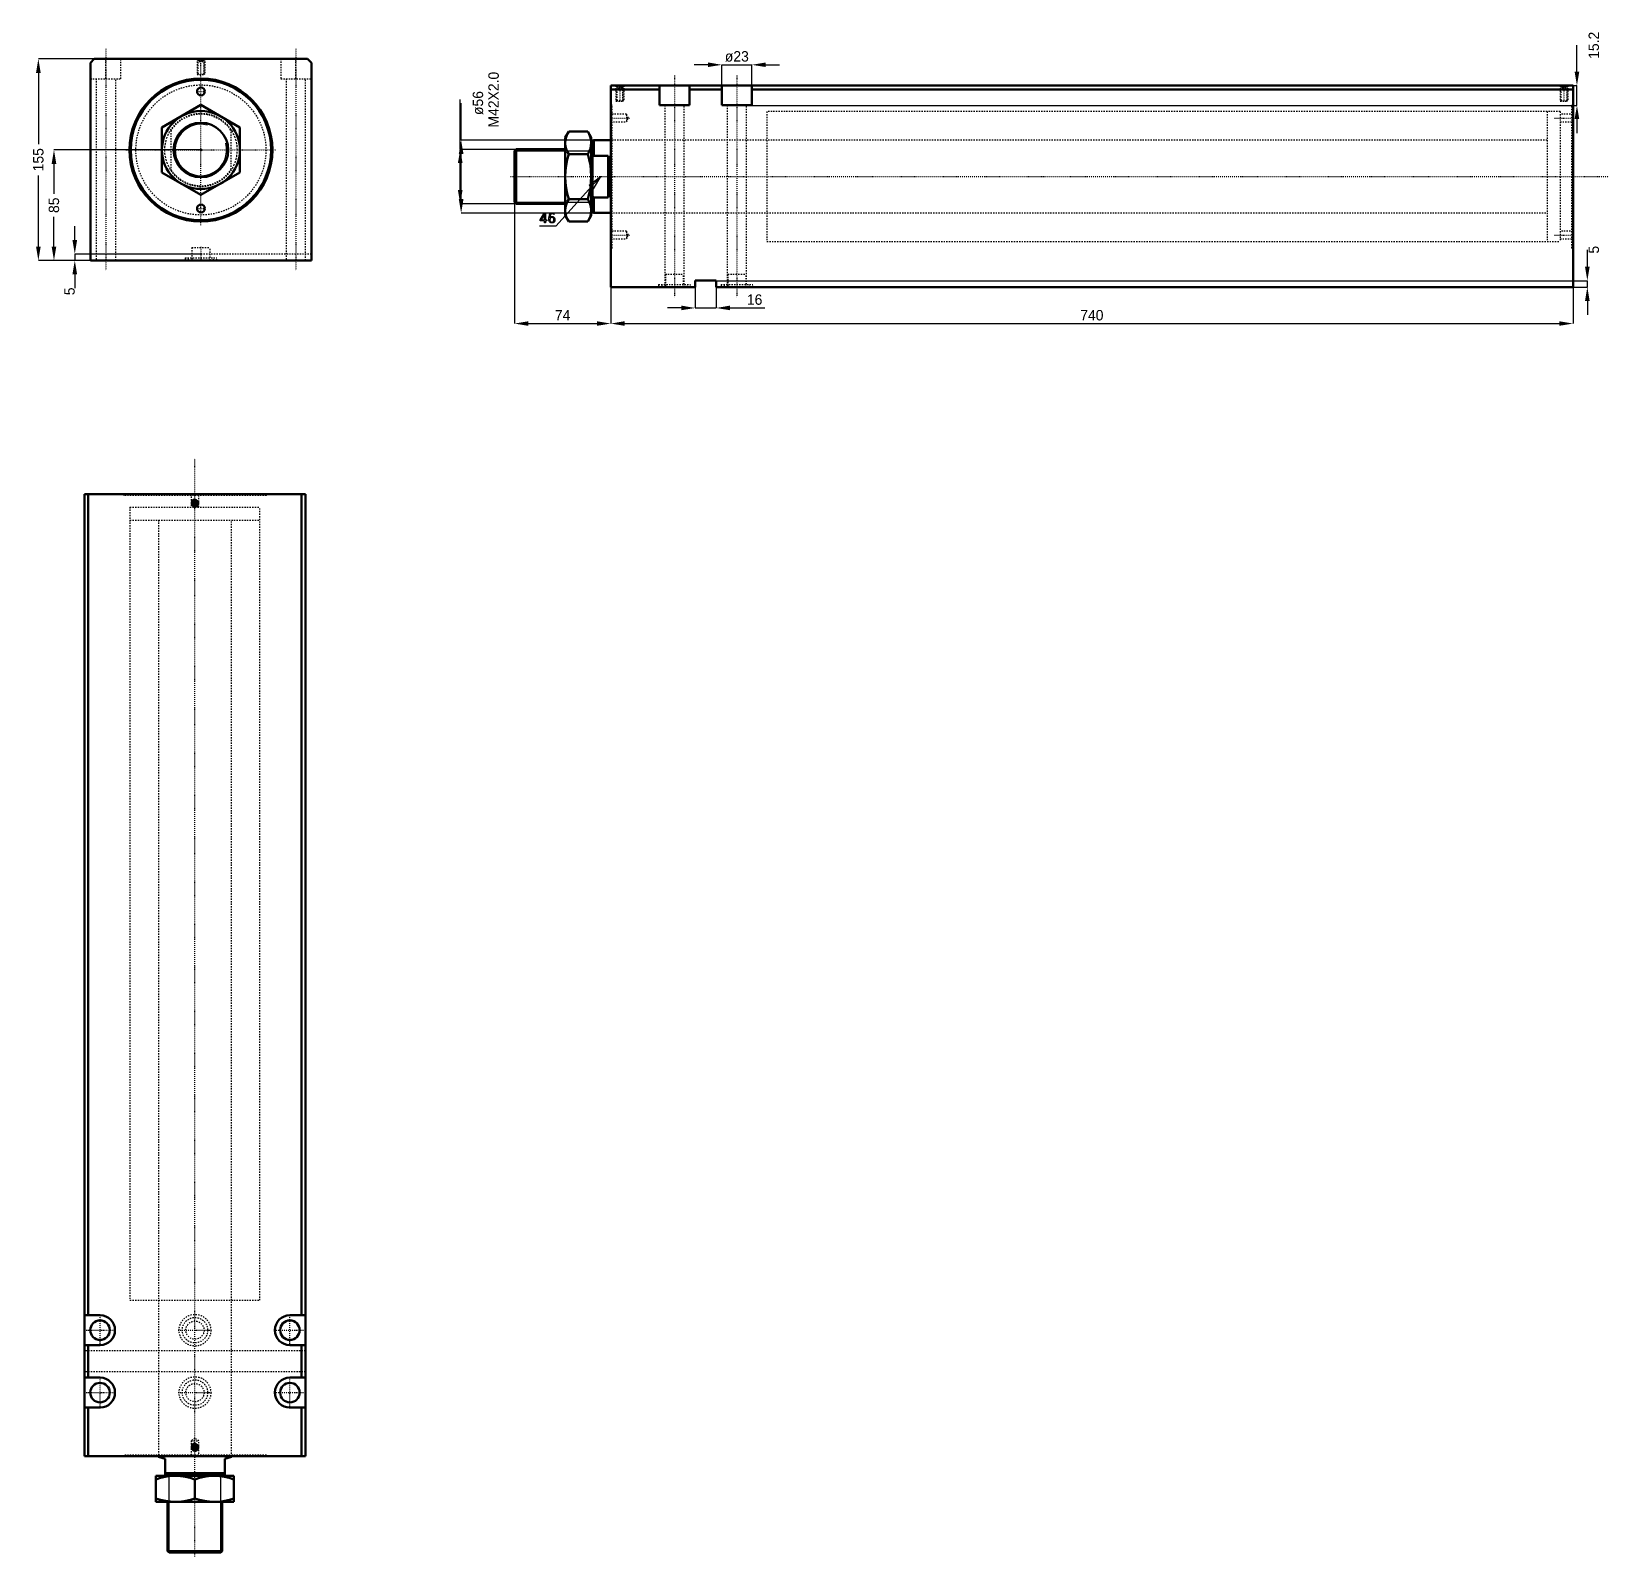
# Model space of a CAD drawing. Header units: millimetres. Extents: x -130 to 1082, y -1082 to 91.
import ezdxf

# ---------------------------------------------------------------- set-up
doc = ezdxf.new("R2010")
doc.units = ezdxf.units.MM
doc.linetypes.add('Center', pattern=[1.5, 0.45, -0.5, 0.05, -0.5])
doc.linetypes.add('Dashed', pattern=[2, 1, -1])
for name, color, linetype, lineweight in [('2d ConnectionPoints', 7, 'Continuous', 50), ('AM_0', 7, 'Continuous', 50), ('AM_5', 3, 'Continuous', 25), ('AM_7', 7, 'Center', 25), ('AM_9', 6, 'Dashed', 25)]:
    doc.layers.add(name, color=color, linetype=linetype, lineweight=lineweight)
doc.dimstyles.new('ISO-25', dxfattribs={"dimtxt": 2.5, "dimasz": 2.5, "dimexe": 1.25, "dimexo": 0.625, "dimtad": 1, "dimtxsty": 'Standard', "dimcen": 2.5, "dimadec": 0, "dimazin": 0, "dimtfac": 1, "dimtmove": 0, "dimatfit": 3, "dimfxl": 0, "dimarcsym": 0})

# ---------------------------------------------------------------- blocks, each defined once
blk = doc.blocks.new('1_JECX_MF_EXLA_100_600_0_rod__0_in_JECX_MF_160_EXLA_100_600_0__0')
at = {"layer": 'AM_0'}
for p, q in [((-30, 17.3), (0, 34.6)), ((0, 34.6), (30, 17.3)), ((-30, -17.3), (-30, 17.3)), ((30, 17.3), (30, -17.3)), ((0, -34.6), (-30, -17.3)), ((30, -17.3), (0, -34.6))]:
    blk.add_line(p, q, dxfattribs=at)
for radius in [30, 21]:
    blk.add_circle((0, 0), radius, dxfattribs=at)
at = {"layer": 'AM_5'}
blk.add_arc((0, 0), 19.8, 75, 15, dxfattribs=at)
at = {"layer": 'AM_9'}
for p, q in [((-23, -16), (-23, 16)), ((23, 16), (23, -16))]:
    blk.add_line(p, q, dxfattribs=at)
for points in [[(-23, 16), (-24.3, 13.9), (-25.4, 11.7), (-26.3, 9.5), (-27.1, 7.1), (-27.6, 4.8), (-27.9, 2.3), (-28, -0.1), (-27.9, -2.6), (-27.6, -5), (-27, -7.4), (-26.3, -9.7), (-25.3, -11.9), (-24.2, -14.1), (-23, -16)], [(23, -16), (24.3, -13.9), (25.4, -11.7), (26.3, -9.5), (27.1, -7.1), (27.6, -4.8), (27.9, -2.3), (28, 0.1), (27.9, 2.6), (27.6, 5), (27, 7.4), (26.3, 9.7), (25.3, 11.9), (24.2, 14.1), (23, 16)]]:
    blk.add_lwpolyline(points, dxfattribs=at)
blk.add_circle((0, 0), 20.8, dxfattribs=at)
for radius, start, end in [(28, 34.7719, 145.2281), (27.5, 33.2419, 146.7581), (27.5, 213.2419, 326.7581), (28, 214.7719, 325.2281)]:
    blk.add_arc((0, 0), radius, start, end, dxfattribs=at)
blk = doc.blocks.new('2_JECX_MF_EXLA_100_600_0_body__0_in_JECX_MF_160_EXLA_100_600_0__0')
at = {"layer": 'AM_0'}
for p, q in [((-82, 70), (-85, 67)), ((-85, 67), (-85, -85)), ((82, 70), (-82, 70)), ((85, 67), (82, 70)), ((85, -85), (85, 67)), ((-85, -85), (85, -85))]:
    blk.add_line(p, q, dxfattribs=at)
for centre, radius in [((0, 0), 55), ((0, 0), 54), ((0, 45), 3), ((0, -45), 3)]:
    blk.add_circle(centre, radius, dxfattribs=at)
at = {"layer": 'AM_5', "linetype": 'Dashed'}
for p, q in [((-3, 70), (-3, 58)), ((3, 70), (3, 58))]:
    blk.add_line(p, q, dxfattribs=at)
at = {"layer": 'AM_7'}
for p, q in [((-73, 77.8), (-73, -92.7)), ((73, 77.8), (73, -92.7)), ((0, -57.8), (0, 70.6)), ((-3.2, 45), (3.1, 45)), ((-57.8, 0), (57.8, 0)), ((-3.2, -45), (3.1, -45)), ((0, -74.5), (0, -85.5))]:
    blk.add_line(p, q, dxfattribs=at)
at = {"layer": 'AM_9'}
for p, q in [((-73, 54.8), (-73, 70)), ((-61.5, 54.8), (-61.5, 70)), ((-3, 70), (-2.5, 69.5)), ((-2.5, 69.5), (-2.5, 58.5)), ((-2.5, 69.5), (2.5, 69.5)), ((-1.9, 70), (-2.4, 69.5)), ((-2.4, 69.5), (-2.4, 58)), ((-2.4, 69.5), (2.4, 69.5)), ((-1.4, 68), (-1.4, 70)), ((-1.4, 68), (1.4, 68)), ((-0.7, 68), (-0.7, 70)), ((0.7, 68), (0.7, 70)), ((1.4, 68), (1.4, 70)), ((2.4, 69.5), (1.9, 70)), ((2.4, 58), (2.4, 69.5)), ((2.5, 69.5), (3, 70)), ((2.5, 58.5), (2.5, 69.5)), ((61.5, 70), (61.5, 54.8)), ((73, 54.8), (73, 70)), ((-85, 54.8), (-61.5, 54.8)), ((-80.5, 54.8), (-80.5, -85)), ((-65.5, -85), (-65.5, 54.8)), ((-2.5, 58.5), (-3, 58)), ((-3, 58), (3, 58)), ((-2.5, 58.5), (2.5, 58.5)), ((3, 58), (2.5, 58.5)), ((61.5, 54.8), (85, 54.8)), ((65.5, 54.8), (65.5, -85)), ((80.5, -85), (80.5, 54.8)), ((85, -80), (-85, -80)), ((-12.2, -82.9), (12.2, -82.9)), ((-12.2, -82.9), (-12.2, -85)), ((-9.8, -82.9), (-9.8, -85)), ((-7, -75), (7, -75)), ((-7, -75), (-7, -85)), ((7, -85), (7, -75)), ((9.8, -85), (9.8, -82.9)), ((12.2, -85), (12.2, -82.9))]:
    blk.add_line(p, q, dxfattribs=at)
blk.add_circle((0, 0), 50, dxfattribs=at)
blk = doc.blocks.new('*D3')
at = {"layer": 'AM_5', "color": 0, "lineweight": -2}
for p, q in [((-82, 70), (-125, 70)), ((-125, 59.3), (-125, 4.6)), ((-125, -74.3), (-125, -19.6)), ((-85, -85), (-125, -85))]:
    blk.add_line(p, q, dxfattribs=at)
at = {"layer": 'AM_5', "color": 0}
for points in [[(-123.2, 59.3), (-126.8, 59.3), (-125, 70)], [(-126.8, -74.3), (-123.2, -74.3), (-125, -85)]]:
    blk.add_solid(points, dxfattribs=at)
at = {"layer": 'Defpoints', "color": 0}
for p in [(-82, 70), (-125, -85), (-85, -85)]:
    blk.add_point(p, dxfattribs=at)
at = {"layer": 'AM_5', "color": 0, "insert": (-125, -7.5), "char_height": 8, "attachment_point": 5, "rotation": 90}
blk.add_mtext('155', dxfattribs=at)
blk = doc.blocks.new('*D4')
at = {"layer": 'AM_5', "color": 0, "lineweight": -2}
for p, q in [((0, 0), (-113, 0)), ((-113, -10.7), (-113, -33.6)), ((-113, -74.3), (-113, -51.4)), ((-85, -85), (-113, -85))]:
    blk.add_line(p, q, dxfattribs=at)
at = {"layer": 'AM_5', "color": 0}
for points in [[(-111.2, -10.7), (-114.8, -10.7), (-113, 0)], [(-114.8, -74.3), (-111.2, -74.3), (-113, -85)]]:
    blk.add_solid(points, dxfattribs=at)
at = {"layer": 'Defpoints', "color": 0}
for p in [(0, 0), (-113, -85), (-85, -85)]:
    blk.add_point(p, dxfattribs=at)
at = {"layer": 'AM_5', "color": 0, "insert": (-113, -42.5), "char_height": 8, "attachment_point": 5, "rotation": 90}
blk.add_mtext('85', dxfattribs=at)
blk = doc.blocks.new('*D5')
at = {"layer": 'AM_5', "color": 0, "lineweight": -2}
for p, q in [((-97, -69.3), (-97, -58.7)), ((0, -80), (-97, -80)), ((-97, -80), (-97, -85)), ((-85, -85), (-97, -85)), ((-97, -95.7), (-97, -106.3))]:
    blk.add_line(p, q, dxfattribs=at)
at = {"layer": 'AM_5', "color": 0}
for points in [[(-98.8, -69.3), (-95.2, -69.3), (-97, -80)], [(-95.2, -95.7), (-98.8, -95.7), (-97, -85)]]:
    blk.add_solid(points, dxfattribs=at)
at = {"layer": 'Defpoints', "color": 0}
for p in [(0, -80), (-97, -85), (-85, -85)]:
    blk.add_point(p, dxfattribs=at)
at = {"layer": 'AM_5', "color": 0, "insert": (-101, -108.7), "char_height": 8, "attachment_point": 5, "rotation": 90}
blk.add_mtext('5', dxfattribs=at)
blk = doc.blocks.new('1_JECX_MF_EXLA_100_600_0_rod__0_in_JECX_MF_160_EXLA_100_600_0__4')
at = {"layer": 'AM_0'}
for p, q in [((-28, 0), (-28, -0.4)), ((28, -0.4), (28, 0)), ((-23, -2), (-28, -0.4)), ((-23, -14), (-23, -2)), ((28, -0.4), (23, -2)), ((23, -2), (23, -14)), ((30, -15), (-30, -15)), ((-30, -35), (-30, -15)), ((-23, -13), (23, -13)), ((-23, -14), (23, -14)), ((-19.8, -14), (-20.8, -15)), ((0, -32.3), (0, -17.7)), ((20.8, -15), (19.8, -14)), ((30, -15), (30, -35)), ((30, -35), (-30, -35)), ((-21, -35), (-21, -72.8)), ((21, -72.8), (21, -35)), ((-21, -72.8), (21, -72.8)), ((-21, -72.8), (-19.8, -74)), ((-19.8, -74), (19.8, -74)), ((19.8, -74), (21, -72.8))]:
    blk.add_line(p, q, dxfattribs=at)
for points in [[(-15, -15), (-16.1, -15), (-19.6, -15.3), (-23, -15.8), (-26.5, -16.6), (-30, -17.7)], [(0, -17.7), (-3.6, -16.6), (-7.3, -15.7), (-11.2, -15.2), (-15, -15)], [(15, -15), (13.9, -15), (10.4, -15.3), (7, -15.8), (3.5, -16.6), (0, -17.7)], [(30, -17.7), (26.4, -16.6), (22.7, -15.7), (18.8, -15.2), (15, -15)], [(-30, -32.3), (-26.4, -33.4), (-22.7, -34.3), (-18.8, -34.8), (-15, -35)], [(-15, -35), (-13.9, -35), (-10.4, -34.7), (-7, -34.2), (-3.5, -33.4), (0, -32.3)], [(0, -32.3), (3.6, -33.4), (7.3, -34.3), (11.2, -34.8), (15, -35)], [(15, -35), (16.1, -35), (19.6, -34.7), (23, -34.2), (26.5, -33.4), (30, -32.3)]]:
    blk.add_lwpolyline(points, dxfattribs=at)
at = {"layer": 'AM_5'}
for p, q in [((-19.8, -74), (-19.8, -14)), ((19.8, -74), (19.8, -14))]:
    blk.add_line(p, q, dxfattribs=at)
at = {"layer": 'AM_7'}
blk.add_line((0, -77), (0, 767.2), dxfattribs=at)
at = {"layer": 'AM_9'}
for p, q in [((-50, 730), (50, 730)), ((-50, 730), (-50, 720)), ((50, 720), (50, 730)), ((-50, 720), (50, 720)), ((-28, 720), (-28, 0)), ((28, 0), (28, 720))]:
    blk.add_line(p, q, dxfattribs=at)
blk = doc.blocks.new('2_JECX_MF_EXLA_100_600_0_body__0_in_JECX_MF_160_EXLA_100_600_0__4')
at = {"layer": 'AM_0'}
for p, q in [((-85, 740), (-85, 0)), ((85, 740), (-85, 740)), ((-82, 740), (-82, 108.5)), ((82, 740), (82, 108.5)), ((85, 740), (85, 0)), ((-0.7, 734.2), (-1.4, 733)), ((-1.4, 733), (-0.7, 731.8)), ((0.7, 734.2), (-0.7, 734.2)), ((-0.7, 731.8), (0.7, 731.8)), ((1.4, 733), (0.7, 734.2)), ((0.7, 731.8), (1.4, 733)), ((-73, 108.5), (-85, 108.5)), ((85, 108.5), (73, 108.5)), ((-85, 85.5), (-73, 85.5)), ((-82, 85.5), (-82, 60.5)), ((73, 85.5), (85, 85.5)), ((82, 85.5), (82, 60.5)), ((-73, 60.5), (-85, 60.5)), ((85, 60.5), (73, 60.5)), ((-85, 37.5), (-73, 37.5)), ((-82, 37.5), (-82, 0)), ((73, 37.5), (85, 37.5)), ((82, 37.5), (82, 0)), ((85, 0), (-85, 0)), ((-0.7, 8.3), (-1.4, 7)), ((-1.4, 7), (-0.7, 5.8)), ((0.7, 8.3), (-0.7, 8.3)), ((-0.7, 5.8), (0.7, 5.8)), ((1.4, 7), (0.7, 8.3)), ((0.7, 5.8), (1.4, 7))]:
    blk.add_line(p, q, dxfattribs=at)
for centre, radius in [((0, 733), 2.46), ((0, 733), 2.4), ((0, 733), 1.9), ((-73, 97), 7.5), ((73, 97), 7.5), ((-73, 49), 7.5), ((73, 49), 7.5), ((0, 7), 2.46), ((0, 7), 2.4), ((0, 7), 1.9)]:
    blk.add_circle(centre, radius, dxfattribs=at)
for centre, start, end in [((-73, 97), 270, 90), ((73, 97), 90, 270), ((-73, 49), 270, 90), ((73, 49), 90, 270)]:
    blk.add_arc(centre, 11.5, start, end, dxfattribs=at)
at = {"layer": 'AM_5'}
for centre in [(0, 733), (0, 7)]:
    blk.add_arc(centre, 3, 75, 15, dxfattribs=at)
at = {"layer": 'AM_7'}
for p, q in [((-3.2, 733), (3.1, 733)), ((-73, 84.9), (-73, 109.1)), ((73, 84.9), (73, 109.1)), ((-85.1, 97), (-60.9, 97)), ((-12.9, 97), (12.9, 97)), ((60.9, 97), (85.1, 97)), ((-73, 36.9), (-73, 61.1)), ((73, 36.9), (73, 61.1)), ((-85.1, 49), (-60.9, 49)), ((-12.9, 49), (12.9, 49)), ((60.9, 49), (85.1, 49)), ((-3.2, 7), (3.1, 7))]:
    blk.add_line(p, q, dxfattribs=at)
at = {"layer": 'AM_9'}
for p, q in [((-55, 740), (-55, 739)), ((-54, 740), (-54, 739)), ((-3, 740), (-3, 730)), ((3, 730), (3, 740)), ((54, 739), (54, 740)), ((55, 739), (55, 740)), ((55, 739), (-55, 739)), ((-50, 730), (50, 730)), ((-50, 730), (-50, 120)), ((50, 120), (50, 730)), ((-50, 120), (50, 120)), ((-28, 120), (-28, 0)), ((28, 0), (28, 120)), ((85, 81), (-85, 81)), ((85, 65), (-85, 65)), ((0, 13.7), (-3, 12)), ((3, 12), (0, 13.7)), ((55, 1), (-55, 1)), ((-55, 1), (-55, 0)), ((-54, 1), (-54, 0)), ((-3, 12), (-3, 0)), ((-3, 12), (3, 12)), ((3, 0), (3, 12)), ((54, 0), (54, 1)), ((55, 0), (55, 1))]:
    blk.add_line(p, q, dxfattribs=at)
for centre, radius in [((0, 97), 12.2), ((0, 97), 9.75), ((0, 97), 7), ((0, 49), 12.2), ((0, 49), 9.75), ((0, 49), 7)]:
    blk.add_circle(centre, radius, dxfattribs=at)
blk = doc.blocks.new('1_JECX_MF_EXLA_100_600_0_rod__0_in_JECX_MF_160_EXLA_100_600_0__2')
at = {"layer": 'AM_0'}
for p, q in [((-32.3, 34.6), (-35, 30)), ((-35, 30), (-35, -30)), ((-32.3, 34.6), (-17.7, 34.6)), ((-15, 30), (-17.7, 34.6)), ((-15, 30), (-15, -30)), ((-13, 28), (-14, 27.5)), ((-14, 27.5), (-14, -27.5)), ((0, 28), (-13, 28)), ((-13, 28), (-13, 16)), ((-72.8, 21), (-74, 19.8)), ((-74, 19.8), (-74, -19.8)), ((-35, 21), (-72.8, 21)), ((-72.8, 21), (-72.8, -21)), ((-32.3, 17.3), (-17.7, 17.3)), ((-14, 19.8), (-15, 20.8)), ((-13, 16), (-14, 15.1)), ((-2, 16), (-13, 16)), ((-2, 16), (-2, -16)), ((-74, -19.8), (-72.8, -21)), ((-72.8, -21), (-35, -21)), ((-32.3, -17.3), (-17.7, -17.3)), ((-15, -20.8), (-14, -19.8)), ((-14, -15.1), (-13, -16)), ((-13, -16), (-2, -16)), ((-13, -16), (-13, -28)), ((-35, -30), (-32.3, -34.6)), ((-32.3, -34.6), (-17.7, -34.6)), ((-17.7, -34.6), (-15, -30)), ((-14, -27.5), (-13, -28)), ((-13, -28), (0, -28))]:
    blk.add_line(p, q, dxfattribs=at)
for points in [[(-32.3, 34.6), (-33.4, 32.5), (-34.3, 30.4), (-34.8, 28.2), (-35, 26)], [(-35, 26), (-35, 25.4), (-34.7, 23.3), (-34.2, 21.3), (-33.4, 19.3), (-32.3, 17.3)], [(-15, 26), (-15, 26.6), (-15.3, 28.6), (-15.8, 30.6), (-16.6, 32.6), (-17.7, 34.6)], [(-17.7, 17.3), (-16.6, 19.4), (-15.7, 21.6), (-15.2, 23.8), (-15, 26)], [(-32.3, 17.3), (-33.4, 13.1), (-34.3, 8.8), (-34.8, 4.4), (-35, 0)], [(-15, 0), (-15, 0.3), (-15.2, 4.6), (-15.7, 8.8), (-16.6, 13.1), (-17.7, 17.3)], [(-2, -16), (-1.6, -13.9), (-1.2, -11.7), (-0.9, -9.5), (-0.7, -7.1), (-0.5, -4.8), (-0.4, -2.3), (-0.4, 0.1), (-0.4, 2.6), (-0.5, 5), (-0.7, 7.4), (-0.9, 9.7), (-1.2, 11.9), (-1.6, 14.1), (-2, 16)], [(-35, 0), (-35, -0.3), (-34.8, -4.6), (-34.3, -8.8), (-33.4, -13.1), (-32.3, -17.3)], [(-17.7, -17.3), (-16.6, -13.1), (-15.7, -8.8), (-15.2, -4.4), (-15, 0)], [(-32.3, -17.3), (-33.4, -19.4), (-34.3, -21.6), (-34.8, -23.8), (-35, -26)], [(-15, -26), (-15, -25.4), (-15.3, -23.3), (-15.8, -21.3), (-16.6, -19.3), (-17.7, -17.3)], [(-35, -26), (-35, -26.6), (-34.7, -28.6), (-34.2, -30.6), (-33.4, -32.6), (-32.3, -34.6)], [(-17.7, -34.6), (-16.6, -32.5), (-15.7, -30.4), (-15.2, -28.2), (-15, -26)]]:
    blk.add_lwpolyline(points, dxfattribs=at)
at = {"layer": 'AM_5'}
for p, q in [((-74, 19.8), (-14, 19.8)), ((-74, -19.8), (-14, -19.8))]:
    blk.add_line(p, q, dxfattribs=at)
at = {"layer": 'AM_7'}
blk.add_line((-77, 0), (767.2, 0), dxfattribs=at)
at = {"layer": 'AM_9'}
for p, q in [((720, 50), (720, -50)), ((730, 50), (720, 50)), ((730, 50), (730, -50)), ((720, 28), (0, 28)), ((0, -28), (720, -28)), ((720, -50), (730, -50))]:
    blk.add_line(p, q, dxfattribs=at)
blk = doc.blocks.new('2_JECX_MF_EXLA_100_600_0_body__0_in_JECX_MF_160_EXLA_100_600_0__2')
at = {"layer": 'AM_0'}
for p, q in [((0, -85), (0, 70)), ((740, 70), (0, 70)), ((37.5, 67), (0, 67)), ((37.5, 54.8), (37.5, 70)), ((60.5, 54.8), (60.5, 70)), ((85.5, 67), (60.5, 67)), ((85.5, 54.8), (85.5, 70)), ((108.5, 54.8), (108.5, 70)), ((740, 67), (108.5, 67)), ((740, -85), (740, 70)), ((37.5, 54.8), (60.5, 54.8)), ((85.5, 54.8), (108.5, 54.8)), ((65, -80), (65, -85)), ((81, -80), (65, -80)), ((81, -85), (81, -80)), ((65, -85), (0, -85)), ((740, -85), (81, -85))]:
    blk.add_line(p, q, dxfattribs=at)
at = {"layer": 'AM_5', "linetype": 'Dashed'}
for p, q in [((4, 70), (4, 58)), ((10, 70), (10, 58)), ((730, 70), (730, 58)), ((736, 70), (736, 58))]:
    blk.add_line(p, q, dxfattribs=at)
at = {"layer": 'AM_7'}
for p, q in [((49, 77.8), (49, -92.7)), ((97, 77.8), (97, -92.7)), ((7, 70.6), (7, 57.4)), ((733, 70.6), (733, 57.4)), ((-0.7, 45), (14.4, 45)), ((725.6, 45), (740.7, 45)), ((-0.7, -45), (14.4, -45)), ((725.6, -45), (740.7, -45))]:
    blk.add_line(p, q, dxfattribs=at)
at = {"layer": 'AM_9'}
for p, q in [((4, 70), (4.5, 69.5)), ((4.5, 69.5), (4.5, 58.5)), ((4.5, 69.5), (9.5, 69.5)), ((5.1, 70), (4.6, 69.5)), ((4.6, 69.5), (9.4, 69.5)), ((4.6, 69.5), (4.6, 58)), ((5.8, 68), (5.8, 70)), ((5.8, 68), (8.2, 68)), ((7, 68), (7, 70)), ((8.2, 68), (8.2, 70)), ((9.4, 69.5), (8.9, 70)), ((9.4, 58), (9.4, 69.5)), ((9.5, 69.5), (10, 70)), ((9.5, 58.5), (9.5, 69.5)), ((730, 70), (730.5, 69.5)), ((730.5, 69.5), (730.5, 58.5)), ((730.5, 69.5), (735.5, 69.5)), ((731.1, 70), (730.6, 69.5)), ((730.6, 69.5), (735.4, 69.5)), ((730.6, 69.5), (730.6, 58)), ((731.8, 68), (731.8, 70)), ((731.8, 68), (734.2, 68)), ((733, 68), (733, 70)), ((734.2, 68), (734.2, 70)), ((735.4, 69.5), (734.9, 70)), ((735.4, 58), (735.4, 69.5)), ((735.5, 69.5), (736, 70)), ((735.5, 58.5), (735.5, 69.5)), ((1, 55), (0, 55)), ((1, 54), (0, 54)), ((1, -55), (1, 55)), ((4.5, 58.5), (4, 58)), ((4, 58), (10, 58)), ((4.5, 58.5), (9.5, 58.5)), ((10, 58), (9.5, 58.5)), ((41.5, 54.8), (41.5, -85)), ((56.5, -85), (56.5, 54.8)), ((89.5, 54.8), (89.5, -85)), ((104.5, -85), (104.5, 54.8)), ((730, 50), (120, 50)), ((120, 50), (120, -50)), ((730.5, 58.5), (730, 58)), ((730, 58), (736, 58)), ((730, 50), (730, -50)), ((730.5, 58.5), (735.5, 58.5)), ((736, 58), (735.5, 58.5)), ((739, -55), (739, 55)), ((740, 55), (739, 55)), ((740, 54), (739, 54)), ((12, 48), (0, 48)), ((0, 42), (12, 42)), ((13.7, 45), (12, 48)), ((12, 48), (12, 42)), ((12, 42), (13.7, 45)), ((740, 48), (730, 48)), ((730, 42), (740, 42)), ((120, 28), (0, 28)), ((0, -28), (120, -28)), ((12, -42), (0, -42)), ((0, -48), (12, -48)), ((13.7, -45), (12, -42)), ((12, -42), (12, -48)), ((12, -48), (13.7, -45)), ((740, -42), (730, -42)), ((730, -48), (740, -48)), ((0, -54), (1, -54)), ((0, -55), (1, -55)), ((120, -50), (730, -50)), ((739, -54), (740, -54)), ((739, -55), (740, -55)), ((36.8, -82.9), (61.2, -82.9)), ((36.8, -82.9), (36.8, -85)), ((39.2, -82.9), (39.2, -85)), ((42, -75), (56, -75)), ((42, -75), (42, -85)), ((56, -85), (56, -75)), ((58.8, -85), (58.8, -82.9)), ((61.2, -85), (61.2, -82.9)), ((84.8, -82.9), (109.2, -82.9)), ((84.8, -82.9), (84.8, -85)), ((87.3, -82.9), (87.3, -85)), ((90, -75), (104, -75)), ((90, -75), (90, -85)), ((104, -85), (104, -75)), ((106.8, -85), (106.8, -82.9)), ((109.2, -85), (109.2, -82.9))]:
    blk.add_line(p, q, dxfattribs=at)
blk = doc.blocks.new('*D20')
at = {"layer": 'AM_5', "color": 0, "lineweight": -2}
for p, q in [((390, 65.5), (379.3, 65.5)), ((400.6, 49.5), (400.6, 65.5)), ((400.6, 65.5), (423.6, 65.5)), ((423.6, 49.5), (423.6, 65.5)), ((434.3, 65.5), (445, 65.5))]:
    blk.add_line(p, q, dxfattribs=at)
at = {"layer": 'AM_5', "color": 0}
for points in [[(390, 67.3), (390, 63.8), (400.6, 65.5)], [(434.3, 67.3), (434.3, 63.8), (423.6, 65.5)]]:
    blk.add_solid(points, dxfattribs=at)
at = {"layer": 'Defpoints', "color": 0}
for p in [(423.6, 65.5), (400.6, 49.5), (423.6, 49.5)]:
    blk.add_point(p, dxfattribs=at)
at = {"layer": 'AM_5', "color": 0, "insert": (412.1, 71.9), "char_height": 8, "attachment_point": 5}
blk.add_mtext('ø23', dxfattribs=at)
blk = doc.blocks.new('*D21')
at = {"layer": 'AM_5', "color": 0, "lineweight": -2}
for p, q in [((1058.1, 60.2), (1058.1, 80.5)), ((423.6, 49.5), (1058.1, 49.5)), ((1058.1, 34.3), (1058.1, 49.5)), ((423.6, 34.3), (1058.1, 34.3)), ((1058.1, 23.7), (1058.1, 13))]:
    blk.add_line(p, q, dxfattribs=at)
at = {"layer": 'AM_5', "color": 0}
for points in [[(1056.3, 60.2), (1059.9, 60.2), (1058.1, 49.5)], [(1056.3, 23.7), (1059.9, 23.7), (1058.1, 34.3)]]:
    blk.add_solid(points, dxfattribs=at)
at = {"layer": 'Defpoints', "color": 0}
for p in [(423.6, 49.5), (1058.1, 49.5), (423.6, 34.3)]:
    blk.add_point(p, dxfattribs=at)
at = {"layer": 'AM_5', "color": 0, "insert": (1071.1, 80.5), "char_height": 8, "attachment_point": 5, "rotation": 90}
blk.add_mtext('15.2', dxfattribs=at)
blk = doc.blocks.new('*D22')
at = {"layer": 'AM_5', "color": 0, "lineweight": -2}
for p, q in [((315.1, -105.5), (315.1, -133.5)), ((1055.1, -105.5), (1055.1, -133.5)), ((325.8, -133.5), (1044.5, -133.5))]:
    blk.add_line(p, q, dxfattribs=at)
at = {"layer": 'AM_5', "color": 0}
for points in [[(325.8, -131.7), (325.8, -135.2), (315.1, -133.5)], [(1044.5, -131.7), (1044.5, -135.2), (1055.1, -133.5)]]:
    blk.add_solid(points, dxfattribs=at)
at = {"layer": 'Defpoints', "color": 0}
for p in [(315.1, -105.5), (1055.1, -105.5), (1055.1, -133.5)]:
    blk.add_point(p, dxfattribs=at)
at = {"layer": 'AM_5', "color": 0, "insert": (685.1, -127.1), "char_height": 8, "attachment_point": 5}
blk.add_mtext('740', dxfattribs=at)
blk = doc.blocks.new('*D23')
at = {"layer": 'AM_5', "color": 0, "lineweight": -2}
for p, q in [((241.1, -20.5), (241.1, -133.5)), ((315.1, -105.5), (315.1, -133.5)), ((251.8, -133.5), (304.5, -133.5))]:
    blk.add_line(p, q, dxfattribs=at)
at = {"layer": 'AM_5', "color": 0}
for points in [[(251.8, -131.7), (251.8, -135.2), (241.1, -133.5)], [(304.5, -131.7), (304.5, -135.2), (315.1, -133.5)]]:
    blk.add_solid(points, dxfattribs=at)
at = {"layer": 'Defpoints', "color": 0}
for p in [(241.1, -20.5), (315.1, -105.5), (315.1, -133.5)]:
    blk.add_point(p, dxfattribs=at)
at = {"layer": 'AM_5', "color": 0, "insert": (278.1, -127.1), "char_height": 8, "attachment_point": 5}
blk.add_mtext('74', dxfattribs=at)
blk = doc.blocks.new('*D24')
at = {"layer": 'AM_5', "color": 0, "lineweight": -2}
for p, q in [((200.1, 7.5), (200.1, 36.1)), ((302.1, 7.5), (200.1, 7.5)), ((200.1, -37.8), (200.1, -3.1)), ((302.1, -48.5), (200.1, -48.5))]:
    blk.add_line(p, q, dxfattribs=at)
at = {"layer": 'AM_5', "color": 0}
for points in [[(198.3, -3.1), (201.9, -3.1), (200.1, 7.5)], [(198.3, -37.8), (201.9, -37.8), (200.1, -48.5)]]:
    blk.add_solid(points, dxfattribs=at)
at = {"layer": 'Defpoints', "color": 0}
for p in [(200.1, 7.5), (302.1, 7.5), (302.1, -48.5)]:
    blk.add_point(p, dxfattribs=at)
at = {"layer": 'AM_5', "color": 0, "insert": (213.1, 36.1), "char_height": 8, "attachment_point": 5, "rotation": 90}
blk.add_mtext('ø56', dxfattribs=at)
blk = doc.blocks.new('*D25')
at = {"layer": 'AM_5', "color": 0, "lineweight": -2}
for p, q in [((199.4, 0.5), (199.4, 38.7)), ((242.4, 0.5), (199.4, 0.5)), ((199.4, -30.8), (199.4, -10.1)), ((242.1, -41.5), (199.4, -41.5))]:
    blk.add_line(p, q, dxfattribs=at)
at = {"layer": 'AM_5', "color": 0}
for points in [[(197.6, -10.1), (201.2, -10.1), (199.4, 0.5)], [(197.6, -30.8), (201.2, -30.8), (199.4, -41.5)]]:
    blk.add_solid(points, dxfattribs=at)
at = {"layer": 'Defpoints', "color": 0}
for p in [(199.4, 0.5), (242.4, 0.5), (242.1, -41.5)]:
    blk.add_point(p, dxfattribs=at)
at = {"layer": 'AM_5', "color": 0, "insert": (225.1, 38.7), "char_height": 8, "attachment_point": 5, "rotation": 90}
blk.add_mtext('M42X2.0', dxfattribs=at)
blk = doc.blocks.new('*D26')
at = {"layer": 'AM_5', "color": 0, "lineweight": -2}
for p, q in [((380.1, -100.5), (380.1, -121.5)), ((396.1, -105.5), (396.1, -121.5)), ((369.5, -121.5), (358.8, -121.5)), ((380.1, -121.5), (396.1, -121.5)), ((406.8, -121.5), (433.5, -121.5))]:
    blk.add_line(p, q, dxfattribs=at)
at = {"layer": 'AM_5', "color": 0}
for points in [[(369.5, -119.7), (369.5, -123.2), (380.1, -121.5)], [(406.8, -119.7), (406.8, -123.2), (396.1, -121.5)]]:
    blk.add_solid(points, dxfattribs=at)
at = {"layer": 'Defpoints', "color": 0}
for p in [(380.1, -100.5), (396.1, -105.5), (396.1, -121.5)]:
    blk.add_point(p, dxfattribs=at)
at = {"layer": 'AM_5', "color": 0, "insert": (425.8, -115.1), "char_height": 8, "attachment_point": 5}
blk.add_mtext('16', dxfattribs=at)
blk = doc.blocks.new('*D27')
at = {"layer": 'AM_5', "color": 0, "lineweight": -2}
for p, q in [((1066.1, -89.8), (1066.1, -76.7)), ((380.1, -100.5), (1066.1, -100.5)), ((396.1, -105.5), (1066.1, -105.5)), ((1066.1, -105.5), (1066.1, -100.5)), ((1066.1, -116.1), (1066.1, -126.8))]:
    blk.add_line(p, q, dxfattribs=at)
at = {"layer": 'AM_5', "color": 0}
for points in [[(1064.3, -89.8), (1067.9, -89.8), (1066.1, -100.5)], [(1064.3, -116.1), (1067.9, -116.1), (1066.1, -105.5)]]:
    blk.add_solid(points, dxfattribs=at)
at = {"layer": 'Defpoints', "color": 0}
for p in [(380.1, -100.5), (396.1, -105.5), (1066.1, -105.5)]:
    blk.add_point(p, dxfattribs=at)
at = {"layer": 'AM_5', "color": 0, "insert": (1071.1, -76.7), "char_height": 8, "attachment_point": 5, "rotation": 90}
blk.add_mtext('5', dxfattribs=at)

msp = doc.modelspace()

# ---------------------------------------------------------------- linework, layer by layer
at = {"layer": '2d ConnectionPoints'}
for p in [(0, 0), (315.146, -20.451), (-4.586, -1004.576)]:
    msp.add_point(p, dxfattribs=at)
at = {"layer": 'AM_5'}
for p, q in [((273.146, -58.451), (307.146, -20.451)), ((260.346, -58.451), (273.146, -58.451))]:
    msp.add_line(p, q, dxfattribs=at)
for points in [[(307.146, -20.451), (301.624, -29.823), (298.444, -26.978), (307.146, -20.451)], [(269.892, -56.113), (269.892, -56.113), (269.54, -56.097), (269.071, -56.011), (269.071, -56.011), (268.674, -55.852), (268.449, -55.705), (268.449, -55.705), (268.253, -55.53), (268.006, -55.223), (268.006, -55.223), (267.818, -54.862), (267.724, -54.592), (267.724, -54.592), (267.651, -54.299), (267.572, -53.814), (267.572, -53.814), (267.529, -53.277), (267.521, -52.889), (267.521, -52.889), (267.546, -52.093), (267.678, -51.033), (267.678, -51.033), (267.922, -50.134), (268.148, -49.624), (268.148, -49.624), (268.427, -49.197), (268.954, -48.734), (268.954, -48.734), (269.611, -48.485), (270.121, -48.438), (270.121, -48.438), (270.366, -48.445), (270.702, -48.483), (270.702, -48.483), (271, -48.554), (271.177, -48.62), (271.177, -48.62), (271.341, -48.698), (271.57, -48.832), (271.57, -48.832), (271.781, -48.988), (271.91, -49.104), (271.338, -49.572), (271.338, -49.572), (271.264, -49.486), (271.132, -49.371), (271.132, -49.371), (270.975, -49.272), (270.857, -49.215), (270.857, -49.215), (270.728, -49.168), (270.518, -49.116), (270.518, -49.116), (270.287, -49.088), (270.121, -49.083), (270.121, -49.083), (269.858, -49.103), (269.509, -49.21), (269.509, -49.21), (269.214, -49.409), (269.047, -49.592), (269.047, -49.592), (268.902, -49.803), (268.72, -50.144), (268.72, -50.144), (268.582, -50.516), (268.514, -50.781), (268.514, -50.781), (268.459, -51.058), (268.391, -51.494), (268.391, -51.494), (268.338, -51.955), (268.311, -52.276), (268.311, -52.276), (268.428, -52.052), (268.624, -51.759), (268.624, -51.759), (268.847, -51.517), (269.011, -51.384), (269.011, -51.384), (269.186, -51.274), (269.469, -51.156), (269.469, -51.156), (269.777, -51.092), (269.996, -51.08), (269.996, -51.08), (270.254, -51.094), (270.618, -51.17), (270.618, -51.17), (270.953, -51.311), (271.161, -51.441), (271.161, -51.441), (271.353, -51.595), (271.607, -51.862), (271.607, -51.862), (271.82, -52.171), (271.938, -52.4), (271.938, -52.4), (272.037, -52.643), (272.143, -53.019), (272.143, -53.019), (272.2, -53.41), (272.211, -53.68), (272.211, -53.68), (272.199, -53.96), (272.137, -54.356), (272.137, -54.356), (272.02, -54.723), (271.912, -54.951), (271.912, -54.951), (271.783, -55.163), (271.555, -55.442), (271.555, -55.442), (271.286, -55.677), (271.083, -55.809), (271.083, -55.809), (270.866, -55.918), (270.52, -56.037), (270.52, -56.037), (270.151, -56.101), (269.892, -56.113)], [(264.225, -54.387), (260.856, -54.387), (260.856, -53.711), (263.924, -48.511), (264.953, -48.511), (264.953, -53.685), (266.077, -53.685), (266.077, -54.387), (264.953, -54.387), (264.953, -56.051), (264.225, -56.051), (264.225, -54.387)], [(264.236, -53.685), (264.236, -49.384), (261.75, -53.685), (264.236, -53.685)], [(269.903, -55.458), (269.903, -55.458), (270.09, -55.449), (270.349, -55.401), (270.349, -55.401), (270.581, -55.312), (270.722, -55.229), (270.722, -55.229), (270.849, -55.13), (271.016, -54.956), (271.016, -54.956), (271.153, -54.748), (271.229, -54.592), (271.229, -54.592), (271.29, -54.424), (271.357, -54.152), (271.357, -54.152), (271.393, -53.858), (271.4, -53.648), (271.4, -53.648), (271.394, -53.453), (271.36, -53.174), (271.36, -53.174), (271.297, -52.913), (271.239, -52.749), (271.239, -52.749), (271.168, -52.595), (271.037, -52.39), (271.037, -52.39), (270.878, -52.215), (270.755, -52.114), (270.755, -52.114), (270.621, -52.03), (270.397, -51.939), (270.397, -51.939), (270.146, -51.89), (269.965, -51.88), (269.965, -51.88), (269.777, -51.89), (269.513, -51.943), (269.513, -51.943), (269.273, -52.04), (269.125, -52.13), (269.125, -52.13), (268.989, -52.237), (268.81, -52.424), (268.81, -52.424), (268.66, -52.644), (268.577, -52.809), (268.577, -52.809), (268.507, -52.984), (268.432, -53.264), (268.432, -53.264), (268.392, -53.563), (268.384, -53.773), (268.384, -53.773), (268.391, -53.964), (268.428, -54.235), (268.428, -54.235), (268.497, -54.487), (268.561, -54.644), (268.561, -54.644), (268.638, -54.79), (268.779, -54.985), (268.779, -54.985), (268.949, -55.149), (269.078, -55.242), (269.078, -55.242), (269.22, -55.32), (269.455, -55.404), (269.455, -55.404), (269.715, -55.449), (269.903, -55.458)]]:
    msp.add_lwpolyline(points, dxfattribs=at)

# ---------------------------------------------------------------- block references
for name, p in [('2_JECX_MF_EXLA_100_600_0_body__0_in_JECX_MF_160_EXLA_100_600_0__0', (0, 0)), ('2_JECX_MF_EXLA_100_600_0_body__0_in_JECX_MF_160_EXLA_100_600_0__2', (315.146, -20.451)), ('1_JECX_MF_EXLA_100_600_0_rod__0_in_JECX_MF_160_EXLA_100_600_0__0', (0, 0)), ('1_JECX_MF_EXLA_100_600_0_rod__0_in_JECX_MF_160_EXLA_100_600_0__2', (315.146, -20.451)), ('1_JECX_MF_EXLA_100_600_0_rod__0_in_JECX_MF_160_EXLA_100_600_0__4', (-4.586, -1004.576)), ('2_JECX_MF_EXLA_100_600_0_body__0_in_JECX_MF_160_EXLA_100_600_0__4', (-4.586, -1004.576))]:
    msp.add_blockref(name, p)

# ---------------------------------------------------------------- dimensions: what is measured, and where the dimension line sits
for base, p1, p2, text, picture, middle in [((1058.079, 49.549), (423.646, 34.349), (423.646, 49.549), '15.2', '*D21', (1071.146, 80.483)), ((-125, -85), (-82, 70), (-85, -85), '155', '*D3', (-125, -7.5)), ((199.413, 0.549), (242.146, -41.451), (242.373, 0.549), 'M42X2.0', '*D25', (225.146, 38.683)), ((200.079, 7.549), (302.146, -48.451), (302.146, 7.549), 'ø56', '*D24', (213.146, 36.083)), ((-113, -85), (0, 0), (-85, -85), '85', '*D4', (-113, -42.5)), ((-97, -85), (0, -80), (-85, -85), '5', '*D5', (-101, -108.733)), ((1066.079, -105.451), (380.146, -100.451), (396.146, -105.451), '5', '*D27', (1071.146, -76.717))]:
    dim = msp.add_linear_dim(base=base, p1=p1, p2=p2, angle=90, text=text, dimstyle='ISO-25', override={"dimtxt": 8, "dimasz": 10.666667, "dimexe": 0, "dimexo": 0, "dimgap": 2.4}, dxfattribs=at)
    dim.commit()
    dim.dimension.update_dxf_attribs({"geometry": picture, "text_midpoint": middle, "dimtype": 160, "text_rotation": 90})
for base, p1, p2, text, picture, middle in [((423.646, 65.549), (400.646, 49.549), (423.646, 49.549), 'ø23', '*D20', (412.146, 65.549)), ((315.146, -133.451), (241.146, -20.451), (315.146, -105.451), '74', '*D23', (278.146, -133.451)), ((1055.146, -133.451), (315.146, -105.451), (1055.146, -105.451), '740', '*D22', (685.146, -133.451)), ((396.146, -121.451), (380.146, -100.451), (396.146, -105.451), '16', '*D26', (425.784, -121.451))]:
    dim = msp.add_linear_dim(base=base, p1=p1, p2=p2, text=text, dimstyle='ISO-25', override={"dimtxt": 8, "dimasz": 10.666667, "dimexe": 0, "dimexo": 0, "dimgap": 2.4}, dxfattribs=at)
    dim.commit()
    dim.dimension.update_dxf_attribs({"geometry": picture, "text_midpoint": middle, "dimtype": 160})

doc.saveas('drawing.dxf')
